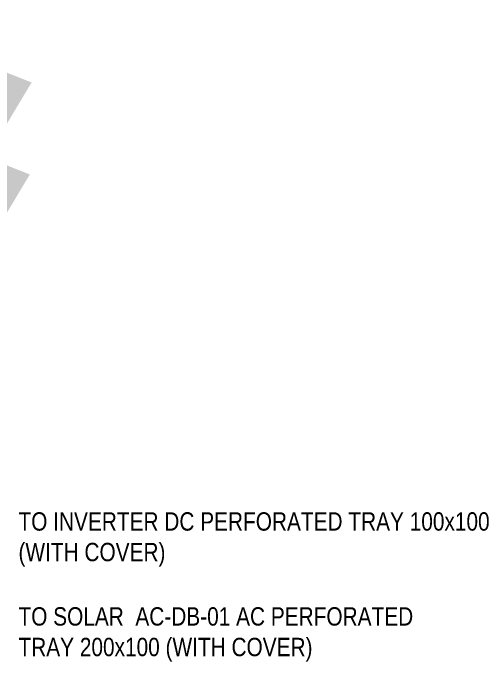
# Model space of a CAD drawing. Header units: millimetres. Extents: x 2497.4 to 2515.8, y 479.1 to 489.2.
# Drawn here: x 2513.682 to 2515.758, y 481.125 to 484.002 of the extents above; entities that cross this region are included whole.
import ezdxf

# ---------------------------------------------------------------- set-up
doc = ezdxf.new("R2010")
doc.units = ezdxf.units.MM
doc.layers.add('A-DIMS-0050', color=8, linetype='Continuous', lineweight=18)
doc.styles.add('Cordia TCR', font='Cordia.shx', dxfattribs={"width": 0.85})
doc.styles.get("Standard").update_dxf_attribs({"font": 'arial.ttf'})
doc.dimstyles.new('ISO-25', dxfattribs={"dimtxt": 2.5, "dimasz": 2.5, "dimexe": 1.25, "dimexo": 0.625, "dimtad": 1, "dimtxsty": 'Standard', "dimcen": 2.5, "dimadec": 0, "dimazin": 0, "dimtfac": 1, "dimtmove": 0, "dimatfit": 3, "dimfxl": 1, "dimarcsym": 0})

msp = doc.modelspace()

# ---------------------------------------------------------------- texts
at = {"layer": 'A-DIMS-0050', "color": 2, "char_height": 0.08, "attachment_point": 1, "style": 'Cordia TCR'}
for s, insert, width in [('TO INVERTER DC PERFORATED TRAY 100x100 (WITH COVER) ', (2513.7048, 481.8252), 2.278693), ('TO SOLAR  AC-DB-01 AC PERFORATED TRAY 200x100 (WITH COVER) ', (2513.7048, 481.4111), 1.753247)]:
    msp.add_mtext(s, dxfattribs=dict(at, insert=insert, width=width))

# ---------------------------------------------------------------- leaders
for points in [[(2512.4606, 481.5258), (2512.5345, 481.7127), (2513.6366, 481.7127)], [(2512.4519, 481.1252), (2512.5259, 481.3121), (2513.628, 481.3121)]]:
    msp.add_leader(points, dimstyle='ISO-25', override={"dimgap": 0.625, "dimtad": 0, "dimclrd": 1})

doc.saveas('drawing.dxf')
